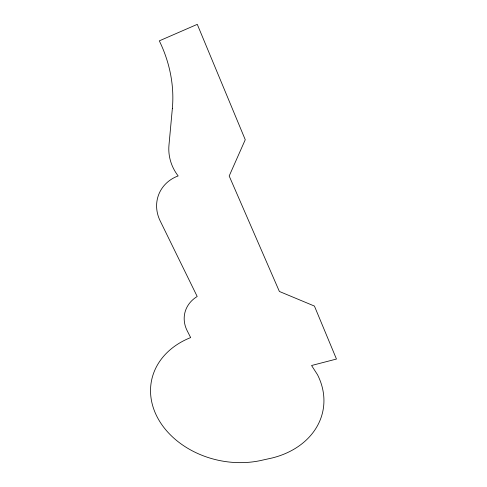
<?xml version="1.0" encoding="UTF-8"?>
<svg xmlns="http://www.w3.org/2000/svg" width="487" height="487" viewBox="0 0 487 487"><rect width="100%" height="100%" fill="white"/><g stroke="black" fill="none" stroke-linecap="round" stroke-linejoin="round"><path stroke-width="0.73" d="M172.355 108.473L168.971 145.138A45.754 43.246 24.4 0 0 178.157 175.935A37.73 34.12 21.7 0 0 160.12 220.781L197.192 296.486A34.887 29.153 13.5 0 0 187.191 330.758L190.654 337.582A82.632 64.844 11.6 0 0 158.208 418.893A82.632 64.844 11.6 0 0 259.595 460.763L272.3 457.944A83.021 65.319 10.9 0 0 317.475 374.661L311.564 365.506L336.462 359.047L314.432 306.073L279.38 291.463L229.188 175.996L245.253 139.72L197.278 24.35L159.316 40.859A123.534 107.566 51.3 0 1 172.355 108.473"/></g></svg>
